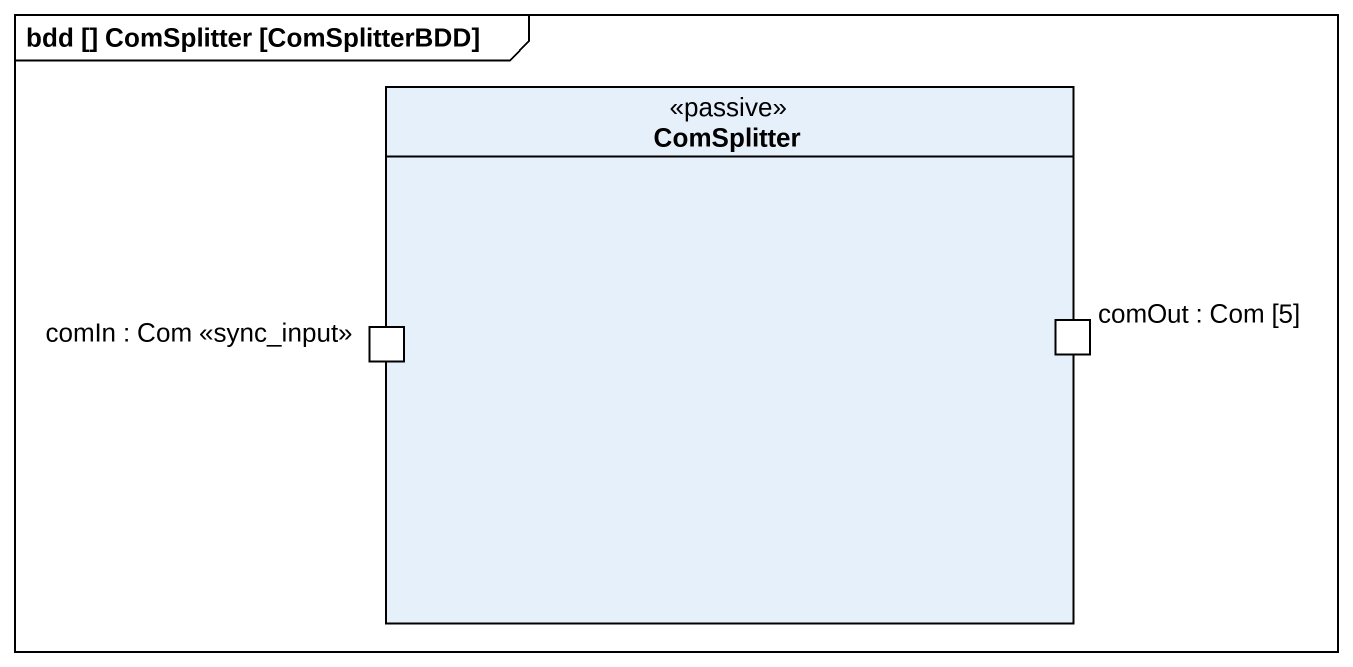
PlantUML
@startuml
mainframe bdd [] ComSplitter [ComSplitterBDD]
rectangle ComSplitter <<passive>> {
  port "comIn : Com <<sync_input>>" as comIn_Com_sync_input
  port "comOut : Com [5]" as comOut_Com_5
}
@enduml
